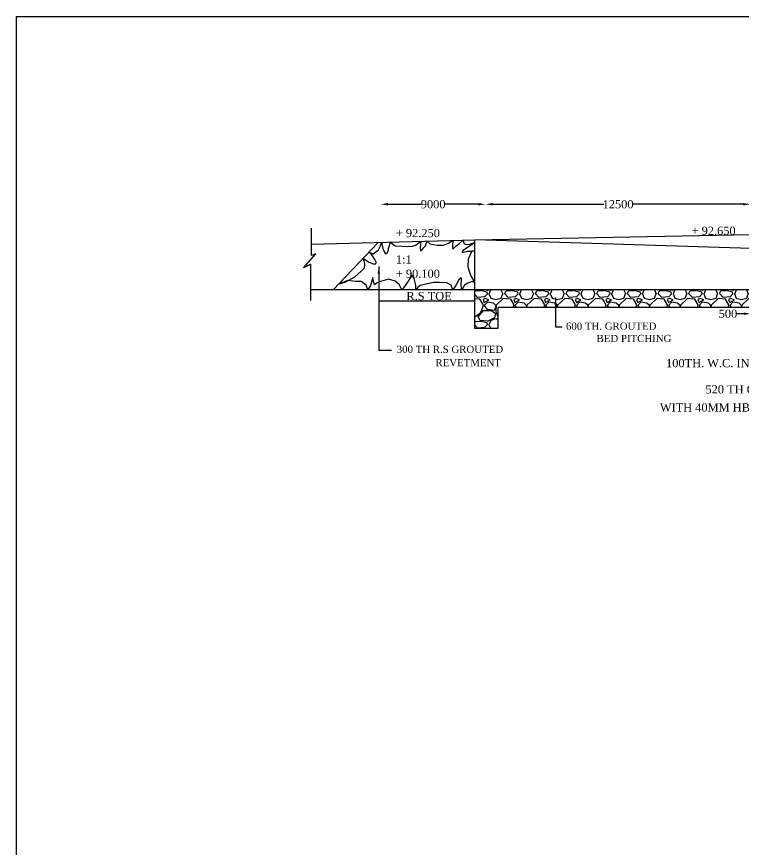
# Model space of a CAD drawing. Header units: millimetres. Extents: x 5087 to 179625, y 5031 to 118555.
# Drawn here: x 5087 to 40601, y 77848 to 118555 of the extents above; entities that cross this region are included whole.
import ezdxf

# ---------------------------------------------------------------- set-up
doc = ezdxf.new("R2010")
doc.units = ezdxf.units.MM
doc.header["$MEASUREMENT"] = 0
for name, color, linetype in [('DIM', 5, 'Continuous'), ('DO LINE', 3, 'Continuous'), ('DWG.LINE', 10, 'Continuous'), ('HATCH', 2, 'Continuous'), ('TEXT', 7, 'Continuous')]:
    doc.layers.add(name, color=color, linetype=linetype)
doc.layers.add('TITLE', color=7, linetype='Continuous', lineweight=30)
doc.styles.get("Standard").update_dxf_attribs({"font": 'TIMES.TTF', "height": 400})
doc.dimstyles.get("Standard").update_dxf_attribs({"dimtxt": 400, "dimasz": 350, "dimexe": 0.18, "dimexo": 0.0625, "dimgap": 0.09, "dimtad": 0, "dimtih": 1, "dimtoh": 1, "dimdec": 0, "dimzin": 0, "dimdsep": 46, "dimtxsty": 'Standard', "dimcen": 300, "dimclrd": 5, "dimclre": 5, "dimclrt": 4, "dimadec": 0, "dimazin": 0, "dimtfac": 1, "dimtdec": 0, "dimtofl": 0, "dimtmove": 0, "dimatfit": 3, "dimfxl": 5, "dimfxlon": 1, "dimtolj": 1, "dimtzin": 0, "dimarcsym": 0})

# ---------------------------------------------------------------- blocks, each defined once
blk = doc.blocks.new('*D2')
at = {"layer": 'Defpoints', "color": 0, "ltscale": 0.2}
for p in [(22881, 109405), (28003, 109405), (28003, 109384)]:
    blk.add_point(p, dxfattribs=at)
at = {"layer": 'DIM', "color": 5, "lineweight": -2, "ltscale": 0.2}
for p, q in [((22881, 109389), (22881, 109384)), ((23231, 109384), (24874, 109384)), ((27653, 109384), (26011, 109384)), ((28003, 109389), (28003, 109384))]:
    blk.add_line(p, q, dxfattribs=at)
at = {"layer": 'DIM', "color": 5, "ltscale": 0.2}
for points in [[(23231, 109443), (23231, 109326), (22881, 109384)], [(27653, 109443), (27653, 109326), (28003, 109384)]]:
    blk.add_solid(points, dxfattribs=at)
at = {"layer": 'DIM', "color": 4, "ltscale": 0.2, "insert": (25442, 109384), "char_height": 400, "attachment_point": 5}
blk.add_mtext('\\A1;9000', dxfattribs=at)
blk = doc.blocks.new('*D3')
at = {"layer": 'Defpoints', "color": 0, "ltscale": 0.2}
for p in [(28003, 109405), (40955, 109384), (40955, 109178)]:
    blk.add_point(p, dxfattribs=at)
at = {"layer": 'DIM', "color": 5, "lineweight": -2, "ltscale": 0.2}
for p, q in [((28003, 109389), (28003, 109384)), ((28353, 109384), (33786, 109384)), ((40605, 109384), (35173, 109384)), ((40955, 109379), (40955, 109384))]:
    blk.add_line(p, q, dxfattribs=at)
at = {"layer": 'DIM', "color": 5, "ltscale": 0.2}
for points in [[(28353, 109443), (28353, 109326), (28003, 109384)], [(40605, 109443), (40605, 109326), (40955, 109384)]]:
    blk.add_solid(points, dxfattribs=at)
at = {"layer": 'DIM', "color": 4, "ltscale": 0.2, "insert": (34479, 109384), "char_height": 400, "attachment_point": 5}
blk.add_mtext('\\A1;12500', dxfattribs=at)
blk = doc.blocks.new('*D9')
at = {"layer": 'Defpoints', "color": 0, "ltscale": 0.2}
for p in [(40976, 104239), (41436, 104239), (40976, 104032)]:
    blk.add_point(p, dxfattribs=at)
at = {"layer": 'DIM', "color": 5, "lineweight": -2, "ltscale": 0.2}
for p, q in [((40626, 104032), (40266, 104032)), ((40976, 104037), (40976, 104032)), ((41436, 104037), (41436, 104032)), ((41786, 104032), (42136, 104032))]:
    blk.add_line(p, q, dxfattribs=at)
at = {"layer": 'DIM', "color": 5, "ltscale": 0.2}
for points in [[(40626, 104090), (40626, 103974), (40976, 104032)], [(41786, 104090), (41786, 103974), (41436, 104032)]]:
    blk.add_solid(points, dxfattribs=at)
at = {"layer": 'DIM', "color": 4, "ltscale": 0.2, "insert": (39848, 104032), "char_height": 400, "attachment_point": 5}
blk.add_mtext('\\A1;500', dxfattribs=at)

msp = doc.modelspace()

# ---------------------------------------------------------------- hatches: boundary and pattern name
at = {"layer": 'HATCH', "ltscale": 0.2}
h = msp.add_hatch(dxfattribs=at)
h.set_pattern_fill('GRAVEL', color=256, scale=1500, style=0)
h.set_pattern_definition([(228.0128, (1080, 1500), (-11999.99735, -13500.00201), [201.804, -19978.632]), (184.9697, (945, 1350), (18000.001577, 1499.98696), [346.302, -34283.887]), (132.5104, (600, 1320), (14999.98608, -16500.01301), [244.182, -24174.048]), (267.2737, (15, 945), (1499.994027, 30000.000442), [315.357, -31220.337]), (292.8337, (0, 630), (-7500.01486, 17999.99462), [309.233, -30614.06]), (357.2737, (120, 345), (-30000.000442, 1499.994027), [315.357, -31220.337]), (37.6942, (435, 330), (-19500.011018, -14999.985608), [417.043, -41287.274]), (72.2553, (765, 585), (10500.016144, 32999.994347), [393.732, -38979.482]), (121.4296, (885, 960), (-12000.01235, 19499.992555), [316.425, -31326.11]), (175.2364, (720, 1230), (16500.00142, -1499.9873), [361.248, -17701.144]), (222.3974, (360, 1260), (-18000.011027, -16499.988123), [467.172, -46250.062]), (138.8141, (1500, 930), (-10500.00442, 8999.99597), [159.452, -15785.766]), (171.4692, (1380, 1035), (19499.997427, -3000.011865), [303.356, -30032.267]), (225, (1080, 1080), (-2e-13, -1500), [212.131, -1909.188]), (203.1986, (975, 1260), (7499.9996, 3000.002), [114.237, -11309.423]), (291.8014, (870, 1215), (-1499.9999, 4500.0004), [161.554, -7916.193]), (30.9638, (930, 1065), (4499.99703, 3000.0037), [262.394, -8484.034]), (161.5651, (1155, 1200), (3000.0007, -1499.9976), [189.737, -4553.68]), (16.3895, (0, 1215), (15000.0033, 4499.989065), [265.8, -26314.268]), (70.3462, (255, 1290), (-5999.99287, -16500.0032), [222.992, -22076.112]), (293.1986, (1155, 1500), (-3000.002, 7499.9996), [228.472, -11195.187]), (343.6105, (1245, 1290), (-15000.0033, 4499.989065), [265.8, -26314.268]), (339.444, (0, 285), (-7500.00277, 2999.994), [256.32, -12559.686]), (294.7751, (240, 195), (-7499.98828, 16500.00513), [214.767, -21261.964]), (66.8014, (1170, 0), (3000.002, 7499.9996), [228.472, -11195.187]), (17.354, (1260, 210), (-19500.00303, -5999.99175), [251.446, -24893.136]), (69.444, (435, 0), (-2999.994, -7500.00277), [128.16, -12687.846]), (101.3099, (1080, 0), (-1499.99645, 6000.0011), [76.485, -7572.043]), (165.9638, (1065, 75), (4500.0008, -1499.9971), [309.233, -5875.425]), (186.009, (765, 150), (14999.999626, 1499.998976), [286.575, -28370.885]), (303.6901, (930, 930), (-1500.002, 2999.9993), [216.333, -5191.993]), (353.1572, (1050, 750), (25499.999048, -3000.011997), [377.691, -37391.344]), (60.9454, (1425, 705), (-6000.00004, -10500.00058), [154.434, -15289.011]), (90, (1500, 840), (-1500, 1500), [90, -1410]), (120.2564, (735, 195), (5999.99233, -10500.00368), [208.386, -20630.28]), (48.0128, (630, 375), (11999.99735, 13500.00201), [403.608, -19776.828]), (0, (900, 675), (1500, 1500), [390, -1110]), (325.3048, (1290, 675), (-14999.99139, 10500.012914), [237.171, -23479.911]), (254.0546, (1485, 540), (-1499.99983, -6000.0002), [218.403, -10701.762]), (207.646, (1425, 330), (-28499.99371, -15000.01157), [355.598, -35204.211]), (175.4261, (1110, 165), (-19500.000837, 1499.992202), [376.199, -37243.611])])
h.paths.add_polyline_path([(40975.9, 105196), (27486.4, 105196), (27486.4, 103304.3), (28609.1, 103304.3), (28609.1, 104343.6), (40975.9, 104343.6)])

# ---------------------------------------------------------------- linework, layer by layer
at = {"layer": 'DO LINE', "ltscale": 0.2}
for points in [[(40975.9, 107217.4), (27486.4, 107648.1)], [(27486.4, 104649.6), (22769.1, 104649.6)]]:
    msp.add_lwpolyline(points, dxfattribs=at)
at = {"layer": 'DWG.LINE', "ltscale": 0.2}
for points in [[(19470.4, 104684.3), (19470.4, 106454.1), (19097.5, 106278.6), (19709.7, 106953.9), (19502.1, 106874.1), (19502.1, 108208.8)], [(19502.1, 107429.8), (27486.4, 107648.1), (40975.9, 107899.4)], [(20558.5, 105196), (22753.3, 107518.7)], [(40975.9, 104343.6), (28609.1, 104343.6), (28609.1, 103304.3), (27486.4, 103304.3), (27486.4, 107648.1)], [(44371, 105196), (19470.4, 105196)]]:
    msp.add_lwpolyline(points, dxfattribs=at)
at = {"layer": 'HATCH', "ltscale": 0.2}
msp.add_lwpolyline([(20847.5, 105501.9), (21139.8, 105575.4), (21617, 105844.1), (21926.7, 106112.9), (22066.9, 106259), (22082.1, 106299.5), (22105, 106456.7), (22074.5, 106608.9), (22025.7, 106748.7), (22295.7, 106558.6), (22509, 106469.9), (22646, 106469.9), (22661.3, 106558.6), (22590.2, 106687.9), (22506.4, 106812.2), (22440.4, 106916.1), (22302.1, 107041.3), (22509.2, 106955.4), (22773.1, 107160.8), (22867, 107348.4), (22907.7, 107467.6), (22920.8, 107523.3), (22983.8, 107214), (23065, 107046.7), (23105.6, 106965.6), (23184.3, 106970.6), (23242.7, 107087.3), (23283.3, 107274.9), (23364.5, 107535.4), (23591.2, 107353.8), (23908.5, 107338.6), (24169.9, 107315.7), (24436.4, 107330.9), (24571, 107381.7), (24664.9, 107434.9), (24839.9, 107575.8), (24812.3, 107267), (24825.9, 107112.7), (24908.5, 107172.2), (24981.9, 107264.6), (25074.4, 107357.1), (25131.8, 107583.7), (25278.6, 107452.7), (25635.9, 107376.2), (25942.2, 107379.4), (26184.6, 107475), (26410.5, 107618.7), (26382.4, 107361.7), (26386, 107218.5), (26429, 107218.5), (26550.8, 107329.5), (26733.6, 107458.4), (26912.4, 107632.4), (26942.8, 107469.1), (27046.8, 107411.9), (27236.7, 107440.5), (27486.4, 107519.2), (27247.5, 107358.2), (26878.3, 107111.2), (26864, 107025.2), (27114.9, 107089.7), (27333.5, 107089.7), (27486.4, 107114.7), (27333.5, 107089.7), (27150.9, 106698.2), (27140.1, 106325.9), (27272.7, 105917.8), (27486.4, 105536.4), (27341, 105611.6), (27136.8, 105518.5), (26971.9, 105432.6), (26914.6, 105310.9), (26842.9, 105196), (26817.8, 105421.9), (26828.6, 105736.9), (26810.6, 105783.4), (26696, 105683.2), (26574.1, 105446.9), (26437.9, 105242.9), (26405.7, 105196), (26324.9, 105428.8), (26106.3, 105546.9), (25755, 105561.3), (25454, 105561.3), (24941.5, 105450.3), (24808.9, 105410.9), (24697.8, 105317.8), (24601, 105196), (24601, 105425.2), (24507.9, 105747.4), (24414.7, 105915.7), (24328.7, 105797.5), (24185.3, 105582.7), (23991.8, 105303.5), (23909.4, 105196), (23781.1, 105468.2), (23591.1, 105625.7), (23265, 105718.8), (23093, 105679.4), (22867.2, 105607.8), (22698.8, 105536.2), (22619.9, 105475.3), (22576.9, 105450.3), (22505.2, 105672.2), (22498.1, 105801.1), (22372.6, 105410.9), (22247.2, 105196), (22171.9, 105436), (21917.5, 105607.8), (21645.1, 105607.8), (21273.4, 105650.6)], close=True, dxfattribs=at)
at = {"layer": 'TITLE', "ltscale": 0.2}
msp.add_lwpolyline([(179434.6, 5031.4), (5086.6, 5031.4), (5086.6, 118555.1), (179434.6, 118555.1)], close=True, dxfattribs=at)

# ---------------------------------------------------------------- texts
at = {"layer": 'TEXT', "ltscale": 0.2}
for s, height, p in [('+ 92.650', 400, (38070.5, 107887.5)), ('+ 92.250', 400, (23617.8, 107775.2)), ('1:1', 400, (23617.8, 106487.4)), ('+ 90.100', 400, (23617.8, 105789.3)), ('R.S TOE', 400, (24134.4, 104696.6)), ('600 TH. GROUTED', 350, (31933.6, 103250.9)), ('BED PITCHING', 350, (33428.9, 102649.9)), ('300 TH R.S GROUTED', 350, (23661.4, 102117.2)), ('REVETMENT', 350, (25553.4, 101466)), ('100TH. W.C. IN C.C 1:2:4', 400, (36823.7, 101417.8)), ('520 TH C.C 1:4:8', 400, (38749.6, 100136.6)), ('WITH 40MM HB.G METAL.', 400, (36522.7, 99250.8))]:
    msp.add_text(s, height=height, dxfattribs=at).set_placement(p)

# ---------------------------------------------------------------- dimensions: what is measured, and where the dimension line sits
at = {"layer": 'DIM', "ltscale": 0.2}
dim = msp.add_linear_dim(base=(28003.2, 109384.3), p1=(22880.8, 109405), p2=(28003.2, 109405), text='9000', dimstyle='Standard', dxfattribs=at)
dim.commit()
dim.dimension.update_dxf_attribs({"geometry": '*D2', "text_midpoint": (25442, 109384.3)})
dim = msp.add_linear_dim(base=(40955.3, 109384.3), p1=(28003.2, 109405), p2=(40955.3, 109178.4), text='12500', dimstyle='Standard', override={"dimtmove": 1}, dxfattribs=at)
dim.commit()
dim.dimension.update_dxf_attribs({"geometry": '*D3', "text_midpoint": (34479.3, 109384.3)})
dim = msp.add_linear_dim(base=(40975.9, 104032), p1=(41435.9, 104239.1), p2=(40975.9, 104239.1), text='500', dimstyle='Standard', dxfattribs=at)
dim.commit()
dim.dimension.update_dxf_attribs({"geometry": '*D9', "text_midpoint": (39848, 104032), "dimtype": 160})

# ---------------------------------------------------------------- leaders
for points in [[(22786.6, 106336.9), (22786.6, 102250.8), (23413, 102250.8)], [(31423.7, 104826.4), (31423.7, 103387.7), (31748.5, 103387.7)]]:
    msp.add_leader(points, dimstyle='Standard', override={"dimgap": 0.09, "dimtad": 0}, dxfattribs=at)

doc.saveas('drawing.dxf')
